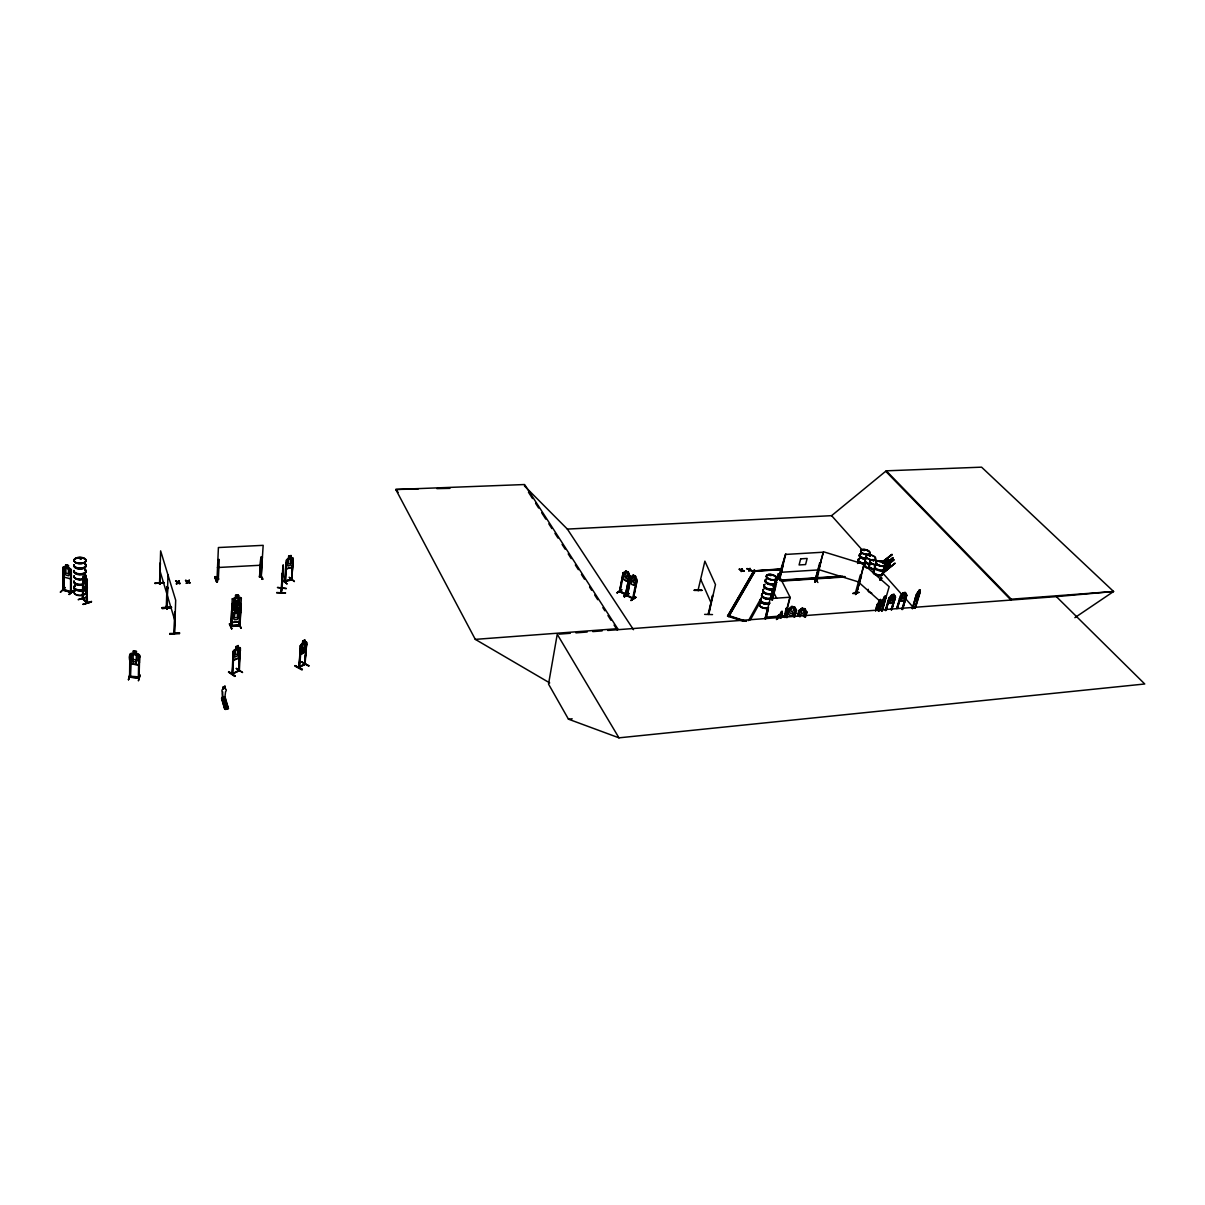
<?xml version="1.0" encoding="UTF-8"?>
<svg xmlns="http://www.w3.org/2000/svg" width="1205" height="1205" viewBox="0 0 1205 1205"><rect width="100%" height="100%" fill="white"/><g stroke="black" fill="none" stroke-linecap="round" stroke-linejoin="round"><path stroke-width="1.5" d="M87.257 580.418L87.106 603.118L82.422 598.78L82.814 578.204L82.844 599.216L82.422 598.042L83.22 598.343M82.874 599.186L82.844 576.111L86.896 579.108M85.585 575.734L84.666 574.875L85.585 576.593M85.736 578.129L85.751 575.568L84.32 574.243M87.001 603.072L86.971 582.075M87.408 580.403L86.835 579.063L87.393 603.042L86.549 602.711L86.594 579.665L85.886 575.508L84.365 574.077L83.642 581.638L85.811 585.72L86.579 584.41M91.429 601.461L83.055 604.277L91.46 601.521M904.578 592.981L904.187 596.565L902.455 597.846L902.425 595.601L904.639 593.026M282.286 574.966L282.271 576.171L282.768 572.044M129.809 674.213L128.483 679.394M129.583 677.21L129.839 654.195L131.059 653.411L138.665 654.225L139.675 655.279L139.027 678.204L139.147 677.135C131.963 675.704 120.741 676.698 139.042 678.174M129.613 676.201L129.447 676.969L139.313 677.978M130.848 656.002L130.366 677.315L130.848 656.002L129.884 656.092L130.788 656.183M133.017 664.136L133.228 651.031L136.496 651.378L136.105 664.497M138.455 677.074L138.349 678.129L138.786 656.815L139.69 656.921L138.786 656.815M138.424 680.825L140.157 674.89L138.485 680.418M139.388 662.313L139.569 655.309M164.016 582.768L154.963 583.039M159.678 583.476L159.406 582.572M159.512 584.033L160.28 563.202L160.009 584.154M159.663 584.214L160.627 550.866L175.689 600.226L174.559 633.469L174.243 632.384M162.178 607.712L171.456 607.606M166.998 586.624L166.305 607.019C168.851 613.917 165.431 600.346 166.893 608.766L167.329 586.594L167.284 608.871M166.606 607.877L167.585 587.438M166.968 608.887L167.977 574.951M169.724 633.469C186.7 633.514 179.048 632.083 169.86 634.312M171.426 607.531L162.344 608.676L162.042 607.621L171.441 607.109M174.65 612.004L174.258 632.745M176.382 583.898L177.481 582.587L175.614 580.991L177.813 581.879L176.382 583.898L177.497 582.166L175.614 580.991M174.424 631.842L174.243 633.499L174.981 611.974M179.349 580.78L178.235 582.105L180.087 583.687L178.22 582.527L179.349 580.78L177.798 582.301L176.337 580.946M177.06 583.868L177.933 582.392L180.102 583.28M179.123 632.7L179.259 633.664M186.308 583.325L187.408 582.015L185.525 580.418L187.724 581.307L186.308 583.325L187.423 581.608L185.525 580.418M189.26 580.207L188.161 581.548L189.998 583.115L188.146 581.955L189.26 580.207L187.709 581.729L186.248 580.388M187.001 583.295L187.844 581.834L190.013 582.708M282.03 579.665L282.121 577.692C281.789 584.139 283.205 565.732 282.512 576.095M216.569 581.849L214.851 577.18L216.538 581.879C220.274 581.894 211.417 569.935 217.367 581.729M215.785 576.758L214.836 577.225M217.051 578.882L216.644 579.575L216.96 578.626C219.325 577.557 217.894 580.479 218.542 578.746M217.005 579.575L218.406 547.537L263.172 545.338L261.108 577.075L259.632 577.21L260.822 557.343L262.389 557.418L260.882 557.508M218.512 579.469L218.527 578.957M224.883 708.766C229.025 709.579 220.093 698.282 221.871 697.469C230.803 723.738 221.374 700.18 222.503 691.775A2.214 1.702 -16 0 1 223.106 688.989L223.211 687.106L223.106 688.989M223.076 696.686L222.985 698.192L223.979 698.117M225.712 703.6L224.567 704.142L226.028 703.886L224.175 698.388L225.305 698.313L221.569 698.614L224.702 708.902L221.825 698.373L222.142 699.412L225.395 699.156L225.124 697.213L228.423 708.585L224.763 698.267L225.591 691.534A2.214 1.702 -16 0 0 225.29 688.823L224.883 686.217M224.883 697.243L227.519 708.54M225.094 686.338L225.29 688.823M225.154 698.99L225.124 697.213M238.274 597.71C241.542 592.92 230.999 596.174 238.424 595.195L238.259 597.665L239.72 598.403L239.449 603.102L237.822 605.211L235.005 605.377L233.604 603.464L233.86 598.764L235.427 597.831L232.264 598.885L230.848 626.48L232.008 606.04L232.896 606.16L231.752 626.434M228.724 671.923L235.065 676.261M231.676 626.223L231.631 625.455L239.75 624.883M229.432 623.874L231.722 628.498M237.867 609.564L234.824 609.7L234.704 612.261L233.228 613.209L232.972 617.864L234.373 619.747L237.174 619.566L238.786 617.472L239.057 612.833L237.596 612.095L237.852 609.504L237.701 612.004M235.442 597.891L235.472 595.225M234.809 612.336L234.824 609.7M133.213 654.707L136.301 654.948M240.066 654.872L239.177 657.749L233.514 660.295L233.152 651.197L232.083 674.182L238.59 670.643L231.947 673.911M232.776 673.896L233.77 652.99L232.204 674.152M238.198 600.662L235.156 600.798L238.183 600.602L237.957 603.268L239.418 604.006L239.147 608.691L237.521 610.784L234.719 610.965L233.318 609.052L235.382 598.674L238.213 598.508L238.048 603.118M238.048 648.139L238.198 645.564L235.773 646.633L235.773 649.299L233.228 651.242M236.436 668.368L242.461 672.45M240.021 625.094L238.967 625.892L240.172 605.497L241.075 605.618L239.976 625.832M235.638 649.209L234.448 650.655L234.177 655.445L235.261 656.951L237.521 655.927L238.846 653.351L238.198 645.564M238.379 597.62L241.331 598.283L239.81 625.892L231.059 626.495M240.503 650.188L239.629 650.339L238.605 671.185L240.277 650.052M240.864 628.257L239.042 623.241L240.895 627.835M239.388 670.131L238.62 671.14L239.629 650.339M231.947 674.002L239.358 670.808L240.413 647.974L238.033 648.305M242.506 672.45L236.165 668.489M259.497 577.195L260.822 557.343M262.313 557.267L261.274 577.075M262.178 579.304L260.34 574.288L262.178 579.304L263.082 579.228L260.551 574.634M276.668 592.529L285.6 592.981L276.638 592.77M286.248 588.612L277.421 587.483L286.278 588.447M281.985 588.386L280.901 592.92L282.738 569.799M282.618 570.402L283.311 566.275L281.624 588.356M281.925 588.326L281.277 592.981L283.235 564.844L283.145 567.314M281.337 592.89L281.383 592.258M282 588.748L283.401 568.67M291.821 579.786L293.041 560.069L291.731 579.801L284.561 581.894L286.157 560.295L292.529 557.599M285.344 581.879L286.188 562.419M285.359 581.894L286.654 562.072M288.703 556.258L287.016 564.452L288.055 566.034L290.269 565.341L291.595 563.036L291.083 555.52L288.703 556.258L291.128 555.565M291.188 579.982L291.866 579.048M291.218 579.997L291.746 579.108M294.336 581.292L289.17 577.27L294.366 581.608M295.195 665.853L302.365 669.378M300.632 647.477L298.915 667.932L300.406 645.775L300.437 654.601M299.111 667.901L300.949 647.01M299.548 667.585L301.205 647.145M299.608 667.525L299.638 666.998M876.833 608.932L880.253 604.308L876.863 609.052L876.336 607.094L879.349 600.452C882.422 597.56 879.364 606.612 877.556 607.004L877.21 605.904M301.672 653.833L302.696 641.165L304.76 639.976L303.645 652.718M304.549 642.506L304.835 640.021L302.756 641.211L302.094 649.299L304.022 648.185M308.857 665.838L301.491 661.816L308.887 665.868M308.601 665.973L301.521 661.831M304.549 663.91L306.507 643.771L305.061 664.332L304.187 664.497L304.925 663.352M304.534 664.603L306.748 643.892M712.517 614.58L704.624 614.369M885.148 598.343L885.419 596.023M299.864 652.523L300.376 654.707L305.166 651.845L306.612 642.265L304.805 664.121L299.096 667.193M778.46 617.261L778.822 614.866L778.776 616.704M782 611.538L781.111 616.026M880.087 600.271L875.553 611.191M884.832 596.656L883.009 601.762L884.907 596.701M778.355 615.725L777.632 619.144M781.578 612.291C776.201 629.341 785.223 600.873 779.168 616.704M282.422 574.213L282.648 572.797M282.738 569.86L283.22 566.275M789.004 608.992L787.031 617.653M799.517 610.845L798.252 616.041M806.07 611.944L806.778 612.261L806.13 611.718M167.013 607.802L166.712 606.16M617.111 592.92L621.825 589.652L617.186 592.544M625.982 594.939L619.43 591.565L623.166 572.812L619.581 591.459L626.193 594.803L629.929 576.216L628.272 572.119L625.937 571.004M619.521 590.917L620.093 591.911L623.633 573.309M549.706 682.904L475.297 639.373L395.782 489.471L524.597 484.531L617.638 628.679L617.352 630.14L614.053 625.018M628.769 593.553L623.798 596.339L628.784 593.628M628.573 593.945L624.416 596.656M625.606 594.502L629.371 575.704L625.41 594.637M625.922 594.893L629.929 576.216M627.233 595.978L631.149 577.014M636.918 580.449L633.227 599.051L637.219 580.328L635.562 576.231L635.592 581.985L633.755 582.994L631.164 579.756L633.288 575.162L630.381 576.939L626.66 595.737C632.233 598.162 632.489 599.352 633.438 598.192M632.61 598.78L636.466 580.027M635.713 597.153L631.043 600.467L635.728 597.168M223.964 697.333L223.347 696.701M694.306 590.45L702.093 590.299L694.381 590.073M697.981 590.571L704.88 561.153L715.484 584.606L708.691 614.475L712.441 595.541M712.712 595.541L708.163 614.053M889.395 597.695L885.901 610.332M86.82 589.32C87.664 583.687 88.025 594.562 83.25 585.961L82.829 582.919L83.356 585.931L86.865 589.17M779.439 616.312L778.716 616.96M781.879 613.496L781.955 611.417L780.961 618.316M727.564 616.147L754.24 570.146L755.234 570.929L728.724 616.508L727.564 616.147L754.24 570.146M742.852 621.117L727.895 616.252L728.257 615.394L746.513 621.343M739.298 569.317L741.331 570.357L739.298 569.317L741.452 570.116L741.768 568.805M728.724 616.508L755.339 570.507M741.015 571.516L741.421 569.995L739.388 568.956M743.334 571.381L743.982 570.974L741.979 569.935L743.982 570.974M747.025 568.835L749.254 569.257L747.025 568.835L749.164 569.634L748.742 571.034M749.269 571.004L750.007 568.293L749.164 569.634L747.115 568.474M751.046 570.884C753.035 571.11 746.347 568.504 751.709 570.492M779.74 569.98L753.155 570.974L781.217 568.835M753.637 571.592L753.261 570.552M741.542 571.486L741.858 570.191L743.425 571.004M880.237 562.117L879.454 561.56M765.039 618.647L767.254 609.76L768.052 609.866L765.838 618.752M765.175 618.798L770.206 598.599L789.847 597.228L784.726 617.457M765.702 618.587L768.052 609.866M771.516 598.81L775.282 584.832L771.983 599.201M771.712 599.201L778.068 573.685L790.149 597.349L784.997 617.457M772.059 600.18L775.433 586.534M772.33 600.241L776.442 583.702M777.27 580.373L785.826 553.863L779.499 578.987M779.063 578.837L782.482 565.175L783.25 565.281L782.482 565.175M779.183 578.987L785.344 554.451L823.271 552.206L815.725 580.569M779.816 578.942L783.13 565.145M779.545 616.101L779.002 616.614L778.731 614.836L776.623 618.828M782 613.285L781.126 616.96M873.444 560.777L873.505 560.22M781.653 616.749L782.512 613.405M784.033 617.382L786.172 608.389L787.046 608.209L784.56 617.171M872.239 559.843L871.667 559.753M794.667 617.201L796.505 610.332L794.547 606.943L791.79 606.476L788.326 608.947L787.573 611.884L789.531 615.303L792.272 615.77L795.737 613.255L792.272 615.77M786.293 617.532L788.401 608.992M877.511 603.901L875.734 609.655M880.584 601.641L880.569 599.472L879.273 600.482M793.929 617.081L795.752 609.971M869.528 555.957L869.844 556.092M797.514 615.921L798.795 610.724L802.184 608.209L804.94 608.721L806.883 612.065L805.437 617.111M869.212 555.731L870.025 555.535M814.128 578.023L817.924 582.497M804.729 617.141L806.205 611.718M815.83 580.584L814.957 580.449L820.304 562.84M816.026 579.906L815.077 580.599L819.671 562.886M866.169 554.059L866.515 554.33M806.883 612.065L806.115 615.032L803.75 616.599M815.107 582.09L816.839 578.204L815.198 581.729M816.086 579.771L816.734 580.644L820.726 562.554M864.226 550.143L863.895 550.052M742.31 568.775L741.903 570.311L743.892 571.336M861.741 549.45L831.601 515.665L886.247 470.824L981.578 467.163L1113.586 591.504L1074.89 617.653M858.773 592.333L852.974 593.327M860.355 574.906L855.46 592.709L855.731 591.866M861.078 575.418L856.318 593.568L863.91 564.573A4.82 2.29 15.2 0 1 864.331 564.181M877.647 603.705L876.321 609.519M880.704 601.476L878.084 610.739M878.325 610.86L881.081 601.446L880.644 599.518M878.671 610.604L881.262 601.626M882.888 604.413L885.057 600.723L881.683 605.452L882.03 600.617L880.102 609.489M879.514 609.625L882.12 600.662M879.349 611.161L884.093 596.897L885.389 595.903L886.067 598.057L885.464 595.933M881.548 611.086L885.78 597.258L882.422 610.574M881.759 611.04L885.78 597.258M882.075 610.83L889.185 586.699L863.91 564.573M885.314 610.423L888.898 597.861L891.911 594.743L894.125 594.457L895.481 597.032L894.637 599.879L891.625 602.997L889.411 603.178C886.955 596.867 888.627 605.618 891.61 602.937M885.464 610.574L889.712 597.981L886.052 610.483M891.113 609.64L894.893 596.837M891.263 609.79L895.375 597.062L894.035 594.502L893.658 599.292L890.284 601.355L889.365 599.849L891.881 594.773L894.08 594.411M891.7 609.564L895.436 596.987M891.851 609.715L895.345 597.017M896.671 608.389L900.361 595.918L903.298 592.77M896.821 608.54L901.099 595.993L897.409 608.465M897.258 608.314L900.994 595.541M901.897 609.399L906.19 594.893M902.048 609.549L906.717 595.089L905.452 592.438L903.268 592.8L900.512 596.068M902.47 609.323L906.778 594.999L902.635 609.459M912.215 608.555L916.387 594.336L919.671 589.682L920.289 591.821L915.454 607.742M912.456 608.676L916.839 593.824L919.746 589.712M912.788 608.42L916.809 593.839M914.896 607.877L919.761 591.625M915.137 607.998L920.108 591.64M139.238 677.21L130.381 676.547M128.468 679.71L130.291 673.881L128.528 679.816M138.59 654.375L136.301 654.134L137.927 655.113L137.822 659.994L136.165 661.891L133.122 661.575L131.541 659.316L131.631 654.436L133.273 653.743L131.089 653.562C127.805 655.339 129.779 661.123 130.803 663.985L138.439 664.814L139.494 662.328M774.71 581.428L774.634 581.654A5.106 2.53 13.7 0 1 773.158 584.696A5.106 2.53 13.7 0 1 766.742 583.401A5.106 2.53 13.7 0 1 765.883 579.936M776.954 618.993L778.776 614.972M886.247 470.824L1011.251 599.201L1010.965 600.045L886.037 471.622M130.803 663.985L129.869 661.229M778.987 578.611L781.307 571.908M291.746 567.163L292.619 564.603M285.66 566.847L286.233 568.956L291.851 567.269L292.755 564.633M295.225 665.582L302.334 669.438M302.003 669.98L294.924 666.079M776.457 619.566L777.692 616.086M779.695 616.117L781.955 611.417M771.215 575.538L771.125 575.327M770.206 575.719L770.266 574.966M71.351 576.562L70.447 578.882L71.261 576.517M223.482 697.183L223.528 697.484M228.769 671.592L235.156 675.869M234.764 676.427L228.423 672.074M857.342 591.098L855.429 594.607L856.936 591.022M855.445 592.152L856.378 592.077L855.565 592.032M232.173 622.428L239.208 621.901L240.277 619.37L239.223 621.961L232.173 622.428L231.27 620.033M281.94 579.921L287.151 584.018L282.015 579.575M223.271 696.927L223.769 697.243M239.373 613.014L240.518 610.528M231.586 611.176L232.384 613.601L239.464 613.134L240.638 610.589M305.121 664.301L298.735 667.766M814.731 581.94L816.388 578.415M79.244 563.036L79.786 563.066M80.856 558.969L80.916 558.111M79.861 558.156L80.615 559M81.021 558.789L80.133 558.518M60.642 592.167L65.191 587.498L60.25 592.137M229.854 623.829L231.661 628.814M223.271 686.955L224.898 686.293M915.574 597.108L915.966 599.111L919.249 594.457M748.501 620.59L761.967 596.505M750.444 619.792L761.304 600.075M882.678 563.443L888.1 558.277L883.22 561.244M892.498 595.044L891.098 599.834L892.83 598.554L892.543 595.089M884.53 600.482L882.376 603.404L882.045 602.304M890.314 565.1L888.341 568.564L883.28 571.411M883.084 570.086L887.377 564.603L890.043 563.82L890.239 565.13C889.621 567.676 884.47 573.685 882.964 570.07L884.982 566.666M727.895 616.252L728.257 615.394M300.422 645.82L301.22 644.509L300.286 645.79M792.619 607.094L790.736 610.724L792.242 612.17L793.734 609.896L793.508 607.245L792.619 607.139M232.866 673.113L232.023 673.188M621.69 589.953L617.065 592.83M302.44 643.816L301.054 649.902L301.928 651.318L303.856 650.203L305.046 647.597L305.437 642.883L304.473 642.626L306.612 642.265M852.854 593.598L859.029 592.453M791.821 606.567L789.185 611.417L790.495 613.45L792.272 613.752L794.502 612.321L795.074 610.122L794.487 607.019L791.79 606.476M802.214 608.344L799.563 613.134L800.858 615.168L802.635 615.469L804.88 614.038L804.88 608.796M173.927 632.625L174.168 633.363M886.217 562.328L888.356 559.632L888.04 558.352M177.813 581.879L178.671 580.81M887.949 559.466C883.401 566.245 883.491 559.843 888.01 559.512M782.045 611.447L778.957 616.689M891.579 602.952L894.637 599.879M899.517 598.704L900.768 601.295L902.967 601.009L905.859 597.831M869.317 555.49L870.01 555.445M69.182 594.155L74.092 590.345M70.523 591.565L63.172 589.29M71.351 592.227L71.321 591.73M69.227 594.17L74.092 590.36M69.182 594.577L74.047 590.299M63.986 590.269L63.775 569.754L62.856 569.694L63.775 569.754M70.568 571.607L71.336 571.818L70.568 571.607L70.538 592.288M238.936 625.199L230.893 625.741L231.752 625.5M231.963 604.458L232.957 603.449L240.021 603.057L241.03 603.871M232.068 604.473L232.972 603.494M64.001 566.907L62.931 567.495L62.886 590.194L71.276 592.483L71.336 569.769L68.549 568.082M62.976 574.303L63.94 577.09L70.493 578.837M68.489 565.582L65.748 564.768L68.489 565.582L68.399 568.188M65.808 567.48L65.748 564.768C63.534 571.29 63.488 565.537 70.402 568.685L71.276 569.814M81.277 558.623L79.62 558.518L81.036 558.246M232.264 598.885L240.443 597.499M239.78 611.929L240.684 612.758L239.75 611.869L231.631 613.285M224.657 708.886L228.438 708.57M225.531 708.721L221.871 697.469M227.926 708.615L225.169 708.841M881.985 562.117L892.031 554.33L882.15 562.268M882.075 562.464L892.122 554.692L882.241 562.63M884.41 564.422L892.905 557.614L884.681 564.949M884.5 564.784L893.176 558.126M883.822 567.6L893.929 559.798L884.093 568.127M883.913 567.962L893.929 559.798M882.015 573.369L894.999 563.277L880.855 575.026M882.09 573.731L894.999 563.277M915.89 599.081L917.186 598.192M166.365 606.085L166.938 608.796M882.708 600.527L884.485 597.002M802.184 608.209L798.704 610.679M216.584 579.409L218.165 579.515M889.727 564.543L885.886 568.504L889.787 564.588M623.106 572.842L625.982 570.974L623.904 575.659L626.48 578.882L628.317 577.873L628.167 572.209M629.341 579.183L626.449 580.946L624.25 579.831M62.931 567.495L63.955 566.817M633.74 585.148C639.87 580.177 633.604 587.483 631.45 583.988L629.914 579.876M627.564 595.436L633.559 598.283M626.058 594.231L620.183 591.429L626.329 594.14M623.874 596.264L628.528 593.101L624.145 596.46M624.341 597.032L628.618 593.914M631.45 583.988L629.838 579.861M635.457 576.321L633.227 575.207M630.456 576.999L627.474 595.888M626.464 581.036L624.205 579.876L622.533 575.794M623.196 572.917L623.889 573.203M299.217 666.681L304.473 664.106M300.361 654.556L305.091 651.8M302.5 643.666L301.099 644.585L306.04 641.738M302.485 644.585L304.413 643.47M79.861 579.605L79.108 579.605M284.666 581.141L290.872 579.364M285.48 581.156L291.007 579.093M815.122 579.786L815.905 579.756L814.957 580.433M261.319 576.367L259.421 576.306L261.078 576.216M233.996 653.14L233.333 653.441M233.454 660.25L239.177 657.749M870.356 556.213L869.664 556.168M234.086 649.977L239.765 647.447M227.368 708.676L224.446 698.162M63.775 589.697L63.037 589.486M65.853 567.435L64.468 567.886L64.498 572.631L65.883 575.041L68.474 575.749L69.86 574.107L69.845 569.378L68.444 568.142M293.222 560.205L292.393 560.265M286.308 568.865L291.851 567.269M889.983 563.759L885.705 566.832L884.726 569.814L890.359 565.145L889.983 563.759L887.362 564.663M83.115 604.292L91.49 601.898L83.296 604.458M86.534 597.243L78.144 599.653L86.76 597.108M83.356 585.931L86.911 589.29M71.2 592.453L63.97 589.742M230.968 626.239L239.81 625.606M881.729 566.004L882.045 565.868M873.971 560.702L873.053 560.732M864.663 550.429L863.624 550.218M861.5 575.794L856.273 593.553M902.907 600.888L900.722 601.25L899.397 598.704M902.952 600.933L900.768 601.295M259.768 576.261L261.003 576.427M618.963 737.837L557.237 634.267L548.531 684.079L568.444 719.159L618.963 737.837L1144.75 683.988L1056.363 596.626L607.757 630.456M568.444 719.159L572.179 718.798M1056.363 596.626L1113.586 591.504L1011.251 599.201M765.567 617.186L785.103 615.71M475.297 639.373L617.638 628.679M559.12 634.131L570.342 633.288M575.945 632.866L587.181 632.007M592.785 631.586L602.139 630.893M229.417 623.919L231.722 628.905M162.163 607.998L171.456 607.2M779.68 580.132L842.596 576.065M781.427 580.433L840.638 576.608M780.177 580.765L844.976 576.562M781.925 581.066L844.856 576.984M780.855 572.3L818.587 569.905M154.948 583.341L164.061 582.497L154.978 583.491M159.949 584.094L159.843 582.648M753.155 570.974L781.111 569.242M753.743 571.17L781.714 569.438M160.521 564.015L159.964 563.217M216.825 579.56L218.331 579.485L219.265 559.481L217.804 559.723M259.557 577.014L260.852 576.879M218.21 578.822L216.795 578.686M217.412 567.54L261.877 565.175M418.195 489.004L395.782 489.471L398.117 492.393M436.873 488.627L449.947 488.356M80.328 558.081L81.187 558.246M619.596 590.947L620.274 591.053M815.544 580.358L823.542 551.785L864.09 564.226L856.604 593.553M694.185 590.209L701.913 590.405M129.688 676.201L130.366 676.276M82.738 598.674L87.061 602.334L83.25 598.629M133.168 659.496L136.21 659.813M130.788 663.91L138.47 664.738M133.318 651.182L136.361 651.513M70.764 591.324L70.387 592.212L71.381 591.535M803.901 608.977L801.446 611.176L801.717 613.737L803.765 612.908L803.901 609.022M789.2 609.128L789.094 609.112M796.505 610.378L794.487 607.064M799.578 610.86L798.81 610.769L799.563 611.04M291.55 579.635L293.252 558.141L290.947 558.005M63.609 590.42L63.624 569.905M816.824 579.801L816.297 579.665M777.089 582.316L774.725 581.292A5.182 2.561 13.7 0 1 773.339 584.184A5.182 2.561 13.7 0 1 766.832 582.859A5.182 2.561 13.7 0 1 765.958 579.364M71.381 592.273L63.127 590.043L62.976 567.45M240.955 628.182L239.117 622.819M855.399 592.634L856.153 592.694M818.828 569.664L859.09 582.105M754.134 570.567L755.234 570.929M727.669 615.71L728.829 616.071M728.001 615.815L744.75 621.238M863.985 550.61L864.904 550.188M698.418 590.661L698.523 589.998M919.716 589.802L918.752 594.216L916.659 597.093L916.372 596.008M915.529 597.168L915.936 598.99M881.171 603.494L881.729 605.362M633.258 575.071L635.562 576.231M629.01 576.02L629.778 576.231M751.619 570.854L749.615 569.829L751.137 570.522M82.829 598.674L87.332 602.937M159.602 583.356L159.391 582.678M187.829 582.241L189.29 583.16M177.918 582.813L179.364 583.732M288.522 558.683L287.046 559.21M286.233 568.956L285.69 566.772M239.946 603.087L240.925 603.916M888.416 559.677L886.458 563.051L888.1 558.277M858.909 582.452L883.943 604.714M240.367 597.529L241.346 598.343M524.386 485.886L567.359 529.085L831.661 515.665M882.873 573.188L901.506 594.14M905.241 598.328L913.932 608.103M786.172 608.389L786.79 608.194M567.163 528.784L633.484 629.703M528.453 492.212L532.535 498.539M535.592 503.283L538.65 508.028M541.708 512.773L545.775 519.099M548.832 523.829L551.89 528.573M554.948 533.318L558.005 538.063M562.087 544.389L565.145 549.134M568.203 553.878L571.245 558.623M575.327 564.934L578.385 569.679M581.443 574.424L584.5 579.168M589.591 587.076L591.625 590.239M594.683 594.984L597.74 599.713M602.846 607.621L604.88 610.784M607.938 615.529L610.995 620.274M799.954 616.915L797.951 613.601L799.246 615.906M773.49 591.971L776.668 598.343M700.783 579.545L711.236 603.223M628.212 572.149L629.884 576.246M215.665 576.803L217.472 581.834M240.955 605.076L239.885 607.621L232.791 608.073L231.902 605.648M167.329 586.594L167.902 588.462M179.259 633.619L169.739 633.92M222.503 691.775L222.624 698.523M159.376 583.31L159.632 584.109M160.054 571.125L166.817 593.704M167.39 595.632L174.966 620.937M882.647 573.219A5.016 2.38 15.4 0 1 880.087 575.568A5.016 2.38 15.4 0 1 874.002 573.52A5.016 2.38 15.4 0 1 874.468 570.462M881.322 577.647A4.956 2.365 15.4 0 1 880.147 579.756M881.397 577.316A4.941 2.35 15.4 0 1 880.222 579.424M883.551 567.615A5.031 2.38 15.4 0 1 882.557 570.522A5.031 2.38 15.4 0 1 876.261 569.242A5.031 2.38 15.4 0 1 875.101 565.913M882.738 572.676A4.956 2.35 15.4 0 1 877.541 574.664A4.956 2.35 15.4 0 1 873.911 570.311M883.913 568.594A4.956 2.35 15.4 0 1 878.716 570.567A4.956 2.35 15.4 0 1 875.071 566.23M882.723 572.962A5.016 2.38 15.4 0 1 880.162 575.312A5.016 2.38 15.4 0 1 874.062 573.264A5.016 2.38 15.4 0 1 874.529 570.206M883.657 567.088A4.956 2.35 15.4 0 1 882.663 569.95A4.956 2.35 15.4 0 1 876.457 568.685A4.956 2.35 15.4 0 1 875.312 565.401M882.693 574.167A4.956 2.35 15.4 0 1 879.183 575.794A4.956 2.35 15.4 0 1 873.73 573.565M873.233 572.872A4.956 2.35 15.4 0 1 874.438 570.778M881.186 578.038A4.925 2.35 15.4 0 1 880.012 580.147M881.277 577.798A4.956 2.365 15.4 0 1 880.102 579.921M871.637 592.996A4.895 2.365 15.5 0 1 868.218 589.32M871.561 593.267A4.895 2.365 15.5 0 1 868.127 589.591M867.239 568.218A4.82 2.29 15.2 0 1 866.094 567.751M865.115 567.178A4.82 2.29 15.2 0 1 864.362 566.531M863.88 565.868A4.82 2.29 15.2 0 1 863.714 565.22M868.368 563.835A4.82 2.29 15.2 0 1 870.718 564.618M864.121 564.678A4.895 2.32 15.2 0 1 864.874 564.332M868.218 564.317A4.895 2.32 15.2 0 1 869.453 564.648M864.181 564.422A4.895 2.32 15.2 0 1 864.934 564.091M868.293 564.061A4.895 2.32 15.2 0 1 869.528 564.392M869.573 564.543A4.835 2.29 15.2 0 1 865.476 562.524A4.835 2.29 15.2 0 1 865.446 560.174M870.959 564.211A4.91 2.32 15.2 0 1 865.928 562.343A4.91 2.32 15.2 0 1 865.536 559.617M871.034 563.895A4.835 2.274 15.2 0 1 866.049 562.042A4.835 2.274 15.2 0 1 865.672 559.361M870.899 564.452A4.91 2.32 15.2 0 1 865.853 562.584A4.91 2.32 15.2 0 1 865.461 559.873M875.914 565.1A4.85 2.29 15.2 0 1 870.055 561.048A4.85 2.29 15.2 0 1 877.933 561.575M875.99 564.874A4.88 2.29 15.2 0 1 870.1 560.792A4.88 2.29 15.2 0 1 878.008 561.334M876.035 564.708A4.88 2.29 15.2 0 1 870.146 560.641A4.88 2.29 15.2 0 1 878.053 561.168M874.649 569.573A4.865 2.305 15.3 0 1 869.649 567.706A4.865 2.305 15.3 0 1 869.257 565.009M874.815 569.076A4.925 2.335 15.3 0 1 869.121 566.516A4.925 2.335 15.3 0 1 871.079 563.925M874.755 569.317A4.925 2.335 15.3 0 1 869.046 566.772A4.925 2.335 15.3 0 1 871.019 564.181M864.181 563.172A4.805 2.274 15 0 1 858.894 561.003A4.805 2.274 15 0 1 859.617 558.337M865.085 563.97A4.805 2.274 15 0 1 859.014 562.133A4.805 2.274 15 0 1 859.391 559.135M857.644 563.217A4.775 2.259 15.1 0 1 858.367 562.886M864.045 563.729A4.88 2.305 15 0 1 858.698 561.545A4.88 2.305 15 0 1 859.421 558.834M864.121 563.473A4.88 2.305 15 0 1 858.758 561.289A4.88 2.305 15 0 1 859.481 558.578M865.461 558.683A4.88 2.29 15 0 1 860.099 556.484A4.88 2.29 15 0 1 860.822 553.788M865.386 558.924A4.88 2.29 15 0 1 860.024 556.74A4.88 2.29 15 0 1 860.747 554.044M857.553 563.488A4.775 2.274 15.1 0 1 858.291 563.142M773.264 586.745A5.106 2.546 13.7 0 1 771.908 589.757A5.106 2.546 13.7 0 1 765.491 588.462A5.106 2.546 13.7 0 1 764.633 584.997M773.399 586.443A5.166 2.576 13.7 0 1 772.013 589.501A5.166 2.576 13.7 0 1 765.506 588.191A5.166 2.576 13.7 0 1 764.648 584.681M772.209 591.007A5.106 2.546 13.8 0 1 770.839 594.035A5.106 2.546 13.8 0 1 764.422 592.74A5.106 2.546 13.8 0 1 763.578 589.26M772.721 591.399A5.076 2.546 13.8 0 1 767.675 593.658A5.076 2.546 13.8 0 1 763.127 589.456M774.664 581.397A5.182 2.561 13.7 0 1 773.279 584.44A5.182 2.561 13.7 0 1 766.757 583.115A5.182 2.561 13.7 0 1 765.898 579.62M773.474 585.901A5.106 2.53 13.7 0 1 769.513 588.974A5.106 2.53 13.7 0 1 764.301 584.666M773.459 586.187A5.166 2.576 13.7 0 1 772.089 589.245A5.166 2.576 13.7 0 1 765.582 587.919A5.166 2.576 13.7 0 1 764.723 584.41M775.192 581.563A5.106 2.53 13.7 0 1 770.115 583.792A5.106 2.53 13.7 0 1 765.552 579.605M766.094 579.093A5.106 2.53 13.7 0 1 766.937 578.731M772.089 591.429A5.076 2.546 13.8 0 1 770.733 594.457A5.076 2.546 13.8 0 1 764.332 593.161A5.076 2.546 13.8 0 1 763.488 589.697M771.08 595.752A5.151 2.591 13.8 0 1 769.694 598.84A5.151 2.591 13.8 0 1 763.202 597.514A5.151 2.591 13.8 0 1 762.358 593.99M770.944 596.053A5.076 2.561 13.8 0 1 769.573 599.081A5.076 2.561 13.8 0 1 763.187 597.801A5.076 2.561 13.8 0 1 762.343 594.306M771.592 596.234A5.151 2.591 13.8 0 1 765.808 598.373A5.151 2.591 13.8 0 1 762.419 593.734M771.607 595.933A5.091 2.546 13.8 0 1 766.546 598.207A5.091 2.546 13.8 0 1 762.012 593.99M762.554 593.478A5.091 2.546 13.8 0 1 763.383 593.101M772.164 591.173A5.106 2.546 13.8 0 1 770.793 594.216A5.106 2.546 13.8 0 1 764.377 592.905A5.106 2.546 13.8 0 1 763.533 589.426M759.572 603.856A5.076 2.576 13.8 0 0 762.208 607.501A5.076 2.576 13.8 0 0 768.459 607.832A5.046 2.561 13.8 0 1 762.178 607.666A5.076 2.576 13.8 0 1 759.527 604.021A5.046 2.561 13.8 0 0 762.178 607.666A5.076 2.576 13.8 0 0 768.504 607.666A5.046 2.561 13.8 0 1 762.238 607.38A5.046 2.561 13.8 0 1 759.617 603.75M769.618 603.374A5.151 2.591 13.8 0 1 762.675 602.952A5.151 2.591 13.8 0 1 761.123 599.006M769.694 603.118A5.151 2.591 13.8 0 1 762.735 602.681A5.151 2.591 13.8 0 1 761.183 598.749M84.636 569.875A5.98 3.043 0.6 0 1 81.684 574.68A5.98 3.043 0.6 0 1 74.047 571.381M84.696 569.513A6.07 3.073 0.6 0 1 81.714 574.378A6.07 3.073 0.6 0 1 73.957 571.05M84.636 574.619A5.98 3.043 0.5 0 1 84.847 578.325M82.437 579.304A5.98 3.043 0.5 0 1 76.472 578.942A5.98 3.043 0.5 0 1 74.047 576.141M84.621 574.303A5.965 3.043 0.5 0 1 84.817 577.993M83.748 578.566A5.965 3.043 0.5 0 1 77.15 578.837A5.965 3.043 0.5 0 1 74.062 575.824M84.712 563.835A6.085 3.073 0.7 0 1 81.714 568.685A6.085 3.073 0.7 0 1 73.957 565.341M84.636 568.926A5.98 3.028 0.6 0 1 81.684 573.716A5.98 3.028 0.6 0 1 74.047 570.432M84.651 564.181A5.995 3.028 0.7 0 1 81.699 568.971A5.995 3.028 0.7 0 1 74.032 565.672M84.696 569.227A6.07 3.073 0.6 0 1 81.714 574.092A6.07 3.073 0.6 0 1 73.957 570.748M84.712 563.533A6.085 3.073 0.7 0 1 81.714 568.383A6.085 3.073 0.7 0 1 73.957 565.04M84.651 563.232A5.995 3.028 0.7 0 1 81.699 568.007A5.995 3.028 0.7 0 1 74.032 564.723M84.606 590.646A5.95 3.073 0.3 0 1 84.124 594.788A5.95 3.073 0.3 0 1 76.081 594.863A5.95 3.073 0.3 0 1 75.192 590.736M84.591 590.345A5.92 3.058 0.3 0 1 84.109 594.472A5.92 3.058 0.3 0 1 76.096 594.532A5.92 3.058 0.3 0 1 75.207 590.42M84.636 574.86A5.98 3.043 0.5 0 1 84.847 578.566M82.437 579.545A5.98 3.043 0.5 0 1 76.472 579.183A5.98 3.043 0.5 0 1 74.047 576.382M85.901 587.272A5.95 3.058 0.4 0 1 77.858 589.772A5.95 3.058 0.4 0 1 75.192 585.088M82.422 584.079A5.965 3.043 0.5 0 1 76.487 583.732A5.965 3.043 0.5 0 1 74.062 580.931M85.555 588.989A5.95 3.058 0.4 0 1 77.15 590.54A5.95 3.058 0.4 0 1 75.192 586.037M85.63 588.673A6.025 3.103 0.4 0 1 77.12 590.254A6.025 3.103 0.4 0 1 75.117 585.69M85.63 588.386A6.025 3.103 0.4 0 1 77.105 589.968A6.025 3.103 0.4 0 1 75.117 585.389M82.422 585.028A5.965 3.058 0.5 0 1 76.487 584.681A5.965 3.058 0.5 0 1 74.062 581.864M82.452 584.741A6.04 3.088 0.5 0 1 76.442 584.38A6.04 3.088 0.5 0 1 73.987 581.533M82.467 584.455A6.04 3.088 0.5 0 1 76.442 584.094A6.04 3.088 0.5 0 1 73.987 581.247M84.41 577.617L84.41 582.361L85.826 583.702L85.826 578.942L84.41 577.617M133.86 651.619L133.845 652.492L135.804 652.703L135.819 651.83L133.86 651.619M223.497 703.69L226.766 703.434L223.497 703.69M223.814 704.744L227.082 704.488L223.814 704.744M224.085 705.663L227.353 705.407L224.085 705.663M224.401 706.717L227.67 706.461L224.401 706.717M224.612 707.425L227.881 707.154L224.612 707.425M235.08 604.277L234.824 608.962L237.641 608.781C235.562 604.006 241.693 601.822 236.918 606.958L238.756 609.79L236.285 607.531L233.529 610.122L235.683 607.019L233.951 604.277L236.3 606.416L237.957 604.112L235.08 604.277M234.734 613.119L234.478 617.758L237.28 617.578L237.551 612.923L234.734 613.119M235.758 601.31L235.713 602.154L237.521 602.048L237.566 601.205L235.758 601.31M236.06 595.707L235.999 596.535L237.822 596.43L237.867 595.586L236.06 595.707M235.412 610.167L235.367 610.995L237.174 610.89L237.219 610.046L235.412 610.167M235.653 650.113L235.382 654.902L237.641 653.893L237.912 649.103L235.653 650.113M236.24 646.934L236.18 647.793L237.686 646.287L236.24 646.934M288.537 559.557L288.206 564.091L290.405 563.398L290.751 558.879L288.537 559.557M289.14 556.59L289.079 557.403L290.571 556.153L289.14 556.59M303.073 641.437L302.997 642.28L304.308 640.714L303.073 641.437M919.129 590.42L917.306 595.481L919.204 590.465M625.425 573.987L626.434 577.18L627.639 575.086L627.413 572.194L626.675 571.833L625.425 573.987M632.7 578.084L633.71 581.292L634.914 579.198L634.704 576.306L633.966 575.93L632.7 578.084M800.662 558.849L799.081 564.964L805.573 564.558L807.154 558.442L800.662 558.849M901.37 595.737L900.738 597.861L901.641 599.367L905 597.303C908.284 592.258 902.605 590.51 901.37 595.737M635.713 597.469L631.043 600.467L635.713 597.469M67.977 565.898L66.305 565.431L67.977 566.742L67.977 565.898M68.459 568.986L65.853 568.278L65.883 573.008L68.474 573.731L68.459 568.986M877.33 564.362A4.971 2.335 15.3 0 0 885.374 564.904A4.971 2.335 15.3 0 0 879.364 560.762A4.971 2.335 15.3 0 0 877.33 564.362M877.225 564.768A4.956 2.335 15.3 0 0 885.253 565.311A4.956 2.335 15.3 0 0 879.243 561.168A4.956 2.335 15.3 0 0 877.225 564.768M877.285 564.527A4.971 2.335 15.3 0 0 885.344 565.07A4.971 2.335 15.3 0 0 879.319 560.897A4.971 2.335 15.3 0 0 877.285 564.512A4.971 2.335 15.3 0 0 885.344 565.055A4.971 2.335 15.3 0 0 879.319 560.912A4.971 2.335 15.3 0 0 877.285 564.527M867.6 558.337A4.85 2.274 15.1 0 0 875.478 558.864A4.85 2.274 15.1 0 0 869.618 554.827A4.85 2.274 15.1 0 0 867.6 558.337M867.555 558.487A4.85 2.274 15.1 0 0 875.433 559.03A4.85 2.274 15.1 0 0 869.573 554.978A4.85 2.274 15.1 0 0 867.555 558.487M862.102 552.824A4.82 2.259 15 0 0 869.935 553.366A4.82 2.259 15 0 0 864.136 549.36A4.82 2.259 15 0 0 862.102 552.824M861.997 553.216A4.82 2.244 15 0 0 869.829 553.758A4.82 2.244 15 0 0 864.03 549.751A4.82 2.244 15 0 0 861.997 553.216M862.057 552.975A4.835 2.259 15 0 0 869.905 553.517A4.835 2.259 15 0 0 864.09 549.51A4.835 2.259 15 0 0 862.057 552.975M860.009 557.011A4.82 2.259 15 0 0 865.295 559.165A4.805 2.259 15 0 1 860.009 557.011A4.82 2.259 15 0 1 860.716 554.345A4.805 2.259 15 0 0 860.009 557.011M860.581 556.529A4.805 2.259 15 0 0 866.651 558.352A4.82 2.259 15 0 1 860.566 556.529A4.82 2.259 15 0 1 860.942 553.547A4.805 2.259 15 0 0 860.581 556.529M767.69 578.084A5.121 2.53 13.7 0 0 776.171 578.626A5.121 2.53 13.7 0 0 770.251 574.273A5.121 2.53 13.7 0 0 767.69 578.084M767.6 578.505A5.106 2.515 13.7 0 0 776.035 579.048A5.106 2.515 13.7 0 0 770.146 574.71A5.106 2.515 13.7 0 0 767.6 578.505M767.645 578.249A5.121 2.53 13.7 0 0 776.125 578.807A5.121 2.53 13.7 0 0 770.206 574.439A5.121 2.53 13.7 0 0 767.645 578.249M763.413 602.636A5.076 2.561 13.8 0 0 769.709 602.801A5.061 2.561 13.8 0 1 763.413 602.636A5.076 2.561 13.8 0 1 760.777 599.006A5.061 2.561 13.8 0 0 763.413 602.636M760.957 602.952A5.076 2.576 13.8 0 0 760.114 603.328A5.046 2.561 13.8 0 1 761.003 602.862M762.644 603.208A5.061 2.561 13.8 0 0 769.483 603.63A5.076 2.561 13.8 0 1 762.629 603.208A5.076 2.561 13.8 0 1 761.108 599.322A5.061 2.561 13.8 0 0 762.644 603.208M76.472 562.735A6.01 3.028 0.7 0 0 85.977 560.671A6.01 3.028 0.7 0 0 77.527 557.523A6.01 3.028 0.7 0 0 76.472 562.735M76.487 563.187A5.995 3.013 0.7 0 0 85.962 561.153A5.995 3.013 0.7 0 0 77.542 558.02A5.995 3.013 0.7 0 0 76.487 563.187M76.472 562.901A6.01 3.028 0.7 0 0 85.977 560.852A6.01 3.028 0.7 0 0 77.527 557.704A6.01 3.028 0.7 0 0 76.472 562.901"/></g></svg>
